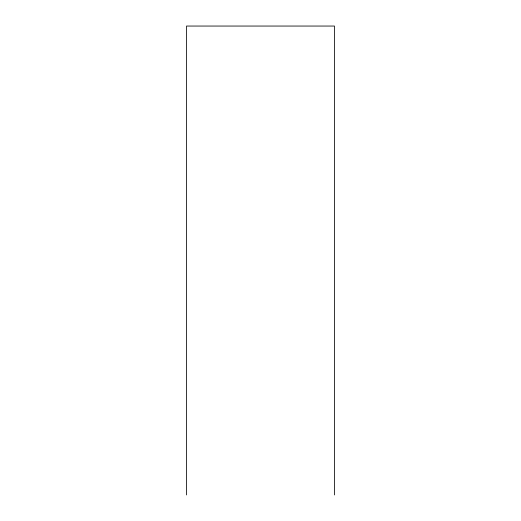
<?xml version="1.0" encoding="UTF-8"?>
<svg xmlns="http://www.w3.org/2000/svg" width="521" height="521" viewBox="0 0 521 521"><rect width="100%" height="100%" fill="white"/><g stroke="black" fill="none" stroke-linecap="round" stroke-linejoin="round"><path stroke-width="0.78" d="M334.475 494.95L334.475 26.05L186.525 26.05L186.525 494.95"/></g></svg>
